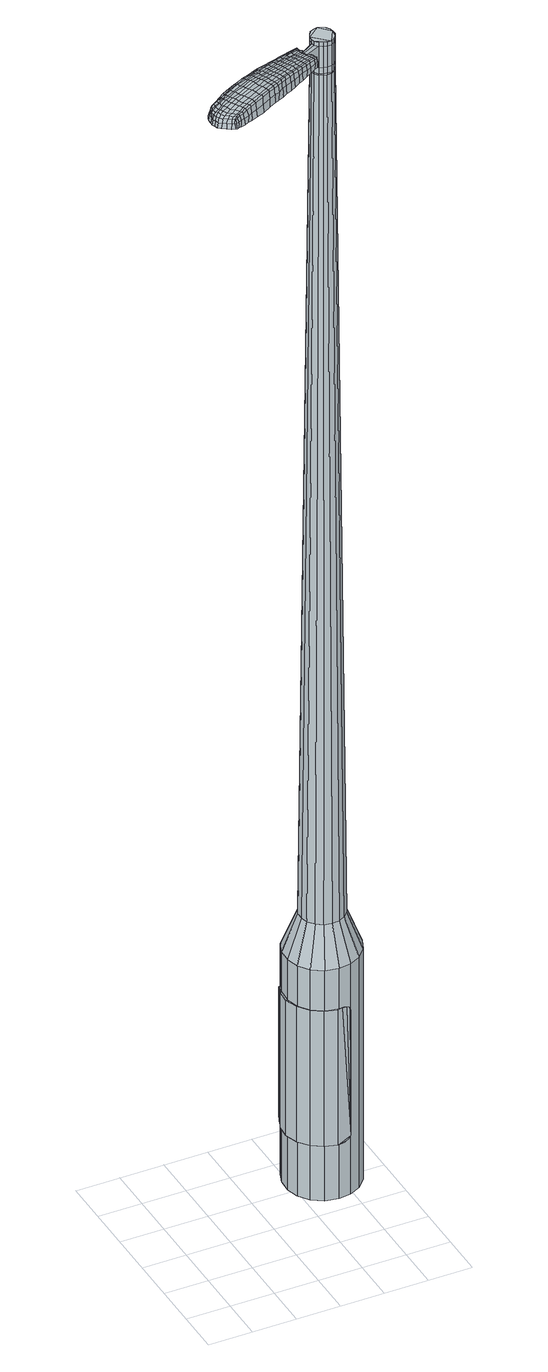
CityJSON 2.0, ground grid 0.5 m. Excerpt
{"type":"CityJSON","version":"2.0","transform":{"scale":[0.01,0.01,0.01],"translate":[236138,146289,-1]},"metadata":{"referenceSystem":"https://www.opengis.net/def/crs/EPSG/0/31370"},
"CityObjects":{
"object1":{"type":"GenericCityObject","attributes":{"cluster":673,"mean_distance_to_centroid":0.261,"new_centroid_x":236139.86,"new_centroid_y":146290.62,"mean_distance_to_camera":8.35,"H1":3.69,"H2":2.28,"Z_final":113.52,"cluster2":-1,"proj_x":236137.83,"proj_y":146286.64,"id_line":86584,"bearing_l":116.91,"distance":4.47,"orientation":"left","G_obj":206.91},"geometry":[{"type":"MultiSurface","lod":"2","boundaries":[[[0,1,2,3]],[[1,4,5,2]],[[4,6,7,5]],[[6,8,9,7]],[[8,10,11,9]],[[10,12,13,11]],[[12,14,15,13]],[[14,16,17,15]],[[16,18,19,17]],[[18,20,21,19]],[[20,22,23,21]],[[22,24,25,23]],[[24,26,27,25]],[[26,28,29,27]],[[28,30,31,29]],[[30,32,33,31]],[[32,34,35,33]],[[34,0,3,35]],[[36,37,38,39]],[[38,40,41,42]],[[41,43,42]],[[42,44,45,46]],[[45,47,46]],[[46,48,49,50]],[[49,51,50]],[[42,46,50,38]],[[50,52,39,38]],[[53,36,39]],[[2,5,7,35]],[[7,9,11,15]],[[11,13,15]],[[15,17,19,23]],[[19,21,23]],[[23,25,27,31]],[[27,29,31]],[[15,23,31,7]],[[31,33,35,7]],[[3,2,35]],[[1,0,54,55]],[[0,34,56,54]],[[34,32,57,56]],[[32,30,58,57]],[[30,28,59,58]],[[28,26,60,59]],[[26,24,61,60]],[[24,22,62,61]],[[22,20,63,62]],[[20,18,64,63]],[[18,16,65,64]],[[16,14,66,65]],[[14,12,67,66]],[[12,10,68,67]],[[10,8,69,68]],[[8,6,70,69]],[[6,4,71,70]],[[4,1,55,71]],[[55,54,72,73]],[[54,56,74,72]],[[56,57,75,74]],[[57,58,76,75]],[[58,59,77,76]],[[59,60,78,77]],[[60,61,79,78]],[[61,62,80,79]],[[62,63,81,80]],[[63,64,82,81]],[[64,65,83,82]],[[65,66,84,83]],[[66,67,85,84]],[[67,68,86,85]],[[68,69,87,86]],[[69,70,88,87]],[[70,71,89,88]],[[71,55,73,89]],[[72,90,91,92]],[[93,94,90,72]],[[75,95,94,93]],[[76,96,95,75]],[[97,98,96,76]],[[99,100,98,97]],[[79,101,100,99]],[[102,103,101,79]],[[81,104,103,102]],[[105,106,104,81]],[[107,108,106,105]],[[84,109,108,107]],[[110,111,109,84]],[[112,113,111,110]],[[114,115,113,112]],[[88,116,115,114]],[[89,117,116,88]],[[92,91,117,89]],[[118,119,120,121]],[[122,118,121,123]],[[124,122,123,125]],[[126,124,125,127]],[[128,126,127,129]],[[130,128,129,131]],[[132,130,131,133]],[[134,132,133,135]],[[136,134,135,137]],[[138,136,137,139]],[[140,138,139,141]],[[142,140,141,143]],[[144,142,143,145]],[[146,144,145,147]],[[148,146,147,149]],[[150,148,149,151]],[[73,72,92]],[[74,93,72]],[[74,75,93]],[[77,97,76]],[[77,78,99,97]],[[78,79,99]],[[80,102,79]],[[80,81,102]],[[82,105,81]],[[82,83,107,105]],[[83,84,107]],[[85,110,84]],[[85,86,112,110]],[[86,87,114,112]],[[87,88,114]],[[73,92,89]],[[152,91,90]],[[152,117,91]],[[153,115,116]],[[153,154,113,115]],[[154,155,111,113]],[[155,109,111]],[[156,108,109]],[[156,157,106,108]],[[157,104,106]],[[158,103,104]],[[158,101,103]],[[159,100,101]],[[159,160,98,100]],[[160,96,98]],[[161,94,95]],[[161,90,94]],[[39,52,150,162]],[[152,90,163,151]],[[53,39,162,119]],[[90,161,120,163]],[[36,53,119,118]],[[161,95,121,120]],[[37,36,118,122]],[[95,96,123,121]],[[38,37,122,124]],[[96,160,125,123]],[[40,38,124,126]],[[160,159,127,125]],[[41,40,126,128]],[[159,101,129,127]],[[43,41,128,130]],[[101,158,131,129]],[[42,43,130,132]],[[158,104,133,131]],[[44,42,132,134]],[[104,157,135,133]],[[45,44,134,136]],[[157,156,137,135]],[[47,45,136,138]],[[156,109,139,137]],[[46,47,138,140]],[[109,155,141,139]],[[48,46,140,142]],[[155,154,143,141]],[[49,48,142,144]],[[154,153,145,143]],[[51,49,144,146]],[[153,116,147,145]],[[50,51,146,148]],[[116,117,149,147]],[[52,50,148,150]],[[117,152,151,149]],[[150,151,164,165]],[[151,163,166,164]],[[163,120,167,166]],[[120,119,168,167]],[[119,162,169,168]],[[162,150,165,169]],[[170,171,172,173]],[[174,170,173,175]],[[170,174,176,177]],[[171,170,177,178]],[[179,180,181,182]],[[183,179,182,184]],[[179,183,185,186]],[[180,179,186,187]],[[188,189,190,191]],[[192,188,191,193]],[[188,192,194,195]],[[189,188,195,196]],[[197,198,199,200]],[[201,197,200,202]],[[197,201,203,204]],[[198,197,204,205]],[[206,207,208,209]],[[210,206,209,211]],[[206,210,212,213]],[[207,206,213,214]],[[215,216,217,218]],[[219,215,218,220]],[[215,219,221,222]],[[216,215,222,223]],[[224,225,226,227]],[[216,224,227,217]],[[224,216,223,228]],[[225,224,228,229]],[[230,231,232,233]],[[225,230,233,226]],[[230,225,229,234]],[[231,230,234,235]],[[236,174,175,237]],[[231,236,237,232]],[[236,231,235,238]],[[174,236,238,176]],[[239,240,241,242]],[[243,239,242,244]],[[239,243,245,246]],[[240,239,246,247]],[[248,249,250,251]],[[240,248,251,241]],[[248,240,247,252]],[[249,248,252,253]],[[254,255,256,257]],[[249,254,257,250]],[[254,249,253,258]],[[255,254,258,259]],[[260,261,262,263]],[[255,260,263,256]],[[260,255,259,264]],[[261,260,264,265]],[[266,171,178,267]],[[261,266,267,262]],[[266,261,265,268]],[[171,266,268,172]],[[269,270,271,272]],[[273,269,272,274]],[[269,273,275,276]],[[270,269,276,277]],[[278,279,280,281]],[[270,278,281,271]],[[278,270,277,282]],[[279,278,282,283]],[[284,285,286,287]],[[279,284,287,280]],[[284,279,283,288]],[[285,284,288,289]],[[290,183,184,291]],[[285,290,291,286]],[[290,285,289,292]],[[183,290,292,185]],[[293,294,295,296]],[[297,293,296,298]],[[293,297,299,300]],[[294,293,300,301]],[[302,303,304,305]],[[294,302,305,295]],[[302,294,301,306]],[[303,302,306,307]],[[308,309,310,311]],[[303,308,311,304]],[[308,303,307,312]],[[309,308,312,313]],[[314,315,316,317]],[[309,314,317,310]],[[314,309,313,318]],[[315,314,318,319]],[[320,180,187,321]],[[315,320,321,316]],[[320,315,319,322]],[[180,320,322,181]],[[323,209,208,324]],[[325,323,324,326]],[[323,325,327,328]],[[209,323,328,211]],[[329,325,326,330]],[[331,329,330,332]],[[329,331,333,334]],[[325,329,334,327]],[[335,331,332,336]],[[337,335,336,338]],[[335,337,339,340]],[[331,335,340,333]],[[341,337,338,342]],[[343,341,342,344]],[[341,343,345,346]],[[337,341,346,339]],[[347,343,344,348]],[[198,347,348,199]],[[347,198,205,349]],[[343,347,349,345]],[[350,351,196,195]],[[352,350,195,194]],[[350,352,353,354]],[[351,350,354,355]],[[356,357,355,354]],[[358,356,354,353]],[[356,358,359,360]],[[357,356,360,361]],[[362,363,361,360]],[[364,362,360,359]],[[362,364,365,366]],[[363,362,366,367]],[[368,369,367,366]],[[370,368,366,365]],[[368,370,203,201]],[[369,368,201,202]],[[371,372,373,374]],[[273,371,374,275]],[[371,273,274,375]],[[372,371,375,376]],[[377,192,193,378]],[[372,377,378,373]],[[377,372,376,379]],[[192,377,379,194]],[[380,381,382,383]],[[219,380,383,221]],[[380,219,220,384]],[[381,380,384,385]],[[386,387,388,389]],[[381,386,389,382]],[[386,381,385,390]],[[387,386,390,391]],[[392,189,196,393]],[[387,392,393,388]],[[392,387,391,394]],[[189,392,394,190]],[[395,396,397,398]],[[177,395,398,178]],[[395,177,176,399]],[[396,395,399,400]],[[401,402,403,404]],[[396,401,404,397]],[[401,396,400,405]],[[402,401,405,406]],[[407,200,199,408]],[[402,407,408,403]],[[407,402,406,409]],[[200,407,409,202]],[[410,411,412,413]],[[182,410,413,184]],[[410,182,181,414]],[[411,410,414,415]],[[416,204,203,417]],[[411,416,417,412]],[[416,411,415,418]],[[204,416,418,205]],[[419,420,421,422]],[[297,419,422,299]],[[419,297,298,423]],[[420,419,423,424]],[[425,210,211,426]],[[420,425,426,421]],[[425,420,424,427]],[[210,425,427,212]],[[428,429,430,431]],[[243,428,431,245]],[[428,243,244,432]],[[429,428,432,433]],[[434,435,436,437]],[[429,434,437,430]],[[434,429,433,438]],[[435,434,438,439]],[[440,207,214,441]],[[435,440,441,436]],[[440,435,439,442]],[[207,440,442,208]],[[443,444,433,432]],[[242,443,432,244]],[[443,242,241,445]],[[444,443,445,446]],[[447,448,439,438]],[[444,447,438,433]],[[447,444,446,449]],[[448,447,449,450]],[[451,324,208,442]],[[448,451,442,439]],[[451,448,450,452]],[[324,451,452,326]],[[453,454,455,456]],[[300,453,456,301]],[[453,300,299,422]],[[454,453,422,421]],[[457,328,327,458]],[[454,457,458,455]],[[457,454,421,426]],[[328,457,426,211]],[[459,460,446,445]],[[251,459,445,241]],[[459,251,250,461]],[[460,459,461,462]],[[463,464,450,449]],[[460,463,449,446]],[[463,460,462,465]],[[464,463,465,466]],[[467,330,326,452]],[[464,467,452,450]],[[467,464,466,468]],[[330,467,468,332]],[[469,470,471,472]],[[306,469,472,307]],[[469,306,301,456]],[[470,469,456,455]],[[473,334,333,474]],[[470,473,474,471]],[[473,470,455,458]],[[334,473,458,327]],[[475,476,462,461]],[[257,475,461,250]],[[475,257,256,477]],[[476,475,477,478]],[[479,480,466,465]],[[476,479,465,462]],[[479,476,478,481]],[[480,479,481,482]],[[483,336,332,468]],[[480,483,468,466]],[[483,480,482,484]],[[336,483,484,338]],[[485,486,487,488]],[[312,485,488,313]],[[485,312,307,472]],[[486,485,472,471]],[[489,340,339,490]],[[486,489,490,487]],[[489,486,471,474]],[[340,489,474,333]],[[491,492,478,477]],[[263,491,477,256]],[[491,263,262,493]],[[492,491,493,494]],[[495,496,482,481]],[[492,495,481,478]],[[495,492,494,497]],[[496,495,497,498]],[[499,342,338,484]],[[496,499,484,482]],[[499,496,498,500]],[[342,499,500,344]],[[501,502,503,504]],[[318,501,504,319]],[[501,318,313,488]],[[502,501,488,487]],[[505,346,345,506]],[[502,505,506,503]],[[505,502,487,490]],[[346,505,490,339]],[[507,508,494,493]],[[267,507,493,262]],[[507,267,178,398]],[[508,507,398,397]],[[509,510,498,497]],[[508,509,497,494]],[[509,508,397,404]],[[510,509,404,403]],[[511,348,344,500]],[[510,511,500,498]],[[511,510,403,408]],[[348,511,408,199]],[[512,513,415,414]],[[322,512,414,181]],[[512,322,319,504]],[[513,512,504,503]],[[514,349,205,418]],[[513,514,418,415]],[[514,513,503,506]],[[349,514,506,345]],[[515,516,376,375]],[[272,515,375,274]],[[515,272,271,517]],[[516,515,517,518]],[[519,352,194,379]],[[516,519,379,376]],[[519,516,518,520]],[[352,519,520,353]],[[521,522,523,524]],[[222,521,524,223]],[[521,222,221,383]],[[522,521,383,382]],[[525,526,527,528]],[[522,525,528,523]],[[525,522,382,389]],[[526,525,389,388]],[[529,351,355,530]],[[526,529,530,527]],[[529,526,388,393]],[[351,529,393,196]],[[531,532,518,517]],[[281,531,517,271]],[[531,281,280,533]],[[532,531,533,534]],[[535,358,353,520]],[[532,535,520,518]],[[535,532,534,536]],[[358,535,536,359]],[[537,538,539,540]],[[228,537,540,229]],[[537,228,223,524]],[[538,537,524,523]],[[541,542,543,544]],[[538,541,544,539]],[[541,538,523,528]],[[542,541,528,527]],[[545,357,361,546]],[[542,545,546,543]],[[545,542,527,530]],[[357,545,530,355]],[[547,548,534,533]],[[287,547,533,280]],[[547,287,286,549]],[[548,547,549,550]],[[551,364,359,536]],[[548,551,536,534]],[[551,548,550,552]],[[364,551,552,365]],[[553,554,555,556]],[[234,553,556,235]],[[553,234,229,540]],[[554,553,540,539]],[[557,558,559,560]],[[554,557,560,555]],[[557,554,539,544]],[[558,557,544,543]],[[561,363,367,562]],[[558,561,562,559]],[[561,558,543,546]],[[363,561,546,361]],[[563,564,550,549]],[[291,563,549,286]],[[563,291,184,413]],[[564,563,413,412]],[[565,370,365,552]],[[564,565,552,550]],[[565,564,412,417]],[[370,565,417,203]],[[566,567,400,399]],[[238,566,399,176]],[[566,238,235,556]],[[567,566,556,555]],[[568,569,406,405]],[[567,568,405,400]],[[568,567,555,560]],[[569,568,560,559]],[[570,369,202,409]],[[569,570,409,406]],[[570,569,559,562]],[[369,570,562,367]],[[571,572,573,574]],[[574,573,575,576]],[[577,575,573,578]],[[578,573,572,579]],[[580,581,582,583]],[[583,582,584,585]],[[586,584,582,587]],[[587,582,581,588]],[[589,590,591,592]],[[592,591,593,594]],[[595,593,591,596]],[[596,591,590,597]],[[598,599,600,601]],[[601,600,602,603]],[[604,602,600,605]],[[605,600,599,606]],[[607,608,609,610]],[[610,609,611,612]],[[613,611,609,614]],[[614,609,608,615]],[[616,617,618,619]],[[619,618,620,621]],[[622,620,618,623]],[[623,618,617,624]],[[625,626,627,628]],[[628,627,617,616]],[[624,617,627,629]],[[629,627,626,630]],[[631,632,633,634]],[[634,633,626,625]],[[630,626,633,635]],[[635,633,632,636]],[[576,575,637,638]],[[638,637,632,631]],[[636,632,637,639]],[[639,637,575,577]],[[640,641,642,643]],[[643,642,644,645]],[[646,644,642,647]],[[647,642,641,648]],[[649,650,651,652]],[[652,651,641,640]],[[648,641,651,653]],[[653,651,650,654]],[[655,656,657,658]],[[658,657,650,649]],[[654,650,657,659]],[[659,657,656,660]],[[661,662,663,664]],[[664,663,656,655]],[[660,656,663,665]],[[665,663,662,666]],[[579,572,667,668]],[[668,667,662,661]],[[666,662,667,669]],[[669,667,572,571]],[[670,671,672,673]],[[673,672,674,675]],[[676,674,672,677]],[[677,672,671,678]],[[679,680,681,682]],[[682,681,671,670]],[[678,671,681,683]],[[683,681,680,684]],[[685,686,687,688]],[[688,687,680,679]],[[684,680,687,689]],[[689,687,686,690]],[[585,584,691,692]],[[692,691,686,685]],[[690,686,691,693]],[[693,691,584,586]],[[694,695,696,697]],[[697,696,698,699]],[[700,698,696,701]],[[701,696,695,702]],[[703,704,705,706]],[[706,705,695,694]],[[702,695,705,707]],[[707,705,704,708]],[[709,710,711,712]],[[712,711,704,703]],[[708,704,711,713]],[[713,711,710,714]],[[715,716,717,718]],[[718,717,710,709]],[[714,710,717,719]],[[719,717,716,720]],[[588,581,721,722]],[[722,721,716,715]],[[720,716,721,723]],[[723,721,581,580]],[[607,610,724,725]],[[725,724,726,727]],[[728,726,724,729]],[[729,724,610,612]],[[727,726,730,731]],[[731,730,732,733]],[[734,732,730,735]],[[735,730,726,728]],[[733,732,736,737]],[[737,736,738,739]],[[740,738,736,741]],[[741,736,732,734]],[[739,738,742,743]],[[743,742,744,745]],[[746,744,742,747]],[[747,742,738,740]],[[745,744,748,749]],[[749,748,599,598]],[[606,599,748,750]],[[750,748,744,746]],[[597,751,752,596]],[[596,752,753,595]],[[754,753,752,755]],[[755,752,751,756]],[[756,757,758,755]],[[755,758,759,754]],[[760,759,758,761]],[[761,758,757,762]],[[762,763,764,761]],[[761,764,765,760]],[[766,765,764,767]],[[767,764,763,768]],[[768,769,770,767]],[[767,770,771,766]],[[604,771,770,602]],[[602,770,769,603]],[[772,773,774,775]],[[775,774,674,676]],[[675,674,774,776]],[[776,774,773,777]],[[594,593,778,779]],[[779,778,773,772]],[[777,773,778,780]],[[780,778,593,595]],[[781,782,783,784]],[[784,783,620,622]],[[621,620,783,785]],[[785,783,782,786]],[[787,788,789,790]],[[790,789,782,781]],[[786,782,789,791]],[[791,789,788,792]],[[597,590,793,794]],[[794,793,788,787]],[[792,788,793,795]],[[795,793,590,589]],[[796,797,798,799]],[[799,798,578,579]],[[577,578,798,800]],[[800,798,797,801]],[[802,803,804,805]],[[805,804,797,796]],[[801,797,804,806]],[[806,804,803,807]],[[598,601,808,809]],[[809,808,803,802]],[[807,803,808,810]],[[810,808,601,603]],[[811,812,813,814]],[[814,813,583,585]],[[580,583,813,815]],[[815,813,812,816]],[[604,605,817,818]],[[818,817,812,811]],[[816,812,817,819]],[[819,817,605,606]],[[820,821,822,823]],[[823,822,698,700]],[[699,698,822,824]],[[824,822,821,825]],[[612,611,826,827]],[[827,826,821,820]],[[825,821,826,828]],[[828,826,611,613]],[[829,830,831,832]],[[832,831,644,646]],[[645,644,831,833]],[[833,831,830,834]],[[835,836,837,838]],[[838,837,830,829]],[[834,830,837,839]],[[839,837,836,840]],[[615,608,841,842]],[[842,841,836,835]],[[840,836,841,843]],[[843,841,608,607]],[[834,844,845,833]],[[833,845,643,645]],[[640,643,845,846]],[[846,845,844,847]],[[840,848,849,839]],[[839,849,844,834]],[[847,844,849,850]],[[850,849,848,851]],[[607,725,852,843]],[[843,852,848,840]],[[851,848,852,853]],[[853,852,725,727]],[[854,855,856,857]],[[857,856,701,702]],[[700,701,856,823]],[[823,856,855,820]],[[728,729,858,859]],[[859,858,855,854]],[[820,855,858,827]],[[827,858,729,612]],[[847,860,861,846]],[[846,861,652,640]],[[649,652,861,862]],[[862,861,860,863]],[[851,864,865,850]],[[850,865,860,847]],[[863,860,865,866]],[[866,865,864,867]],[[727,731,868,853]],[[853,868,864,851]],[[867,864,868,869]],[[869,868,731,733]],[[870,871,872,873]],[[873,872,707,708]],[[702,707,872,857]],[[857,872,871,854]],[[734,735,874,875]],[[875,874,871,870]],[[854,871,874,859]],[[859,874,735,728]],[[863,876,877,862]],[[862,877,658,649]],[[655,658,877,878]],[[878,877,876,879]],[[867,880,881,866]],[[866,881,876,863]],[[879,876,881,882]],[[882,881,880,883]],[[733,737,884,869]],[[869,884,880,867]],[[883,880,884,885]],[[885,884,737,739]],[[886,887,888,889]],[[889,888,713,714]],[[708,713,888,873]],[[873,888,887,870]],[[740,741,890,891]],[[891,890,887,886]],[[870,887,890,875]],[[875,890,741,734]],[[879,892,893,878]],[[878,893,664,655]],[[661,664,893,894]],[[894,893,892,895]],[[883,896,897,882]],[[882,897,892,879]],[[895,892,897,898]],[[898,897,896,899]],[[739,743,900,885]],[[885,900,896,883]],[[899,896,900,901]],[[901,900,743,745]],[[902,903,904,905]],[[905,904,719,720]],[[714,719,904,889]],[[889,904,903,886]],[[746,747,906,907]],[[907,906,903,902]],[[886,903,906,891]],[[891,906,747,740]],[[895,908,909,894]],[[894,909,668,661]],[[579,668,909,799]],[[799,909,908,796]],[[899,910,911,898]],[[898,911,908,895]],[[796,908,911,805]],[[805,911,910,802]],[[745,749,912,901]],[[901,912,910,899]],[[802,910,912,809]],[[809,912,749,598]],[[816,913,914,815]],[[815,914,723,580]],[[720,723,914,905]],[[905,914,913,902]],[[606,750,915,819]],[[819,915,913,816]],[[902,913,915,907]],[[907,915,750,746]],[[777,916,917,776]],[[776,917,673,675]],[[670,673,917,918]],[[918,917,916,919]],[[595,753,920,780]],[[780,920,916,777]],[[919,916,920,921]],[[921,920,753,754]],[[922,923,924,925]],[[925,924,623,624]],[[622,623,924,784]],[[784,924,923,781]],[[926,927,928,929]],[[929,928,923,922]],[[781,923,928,790]],[[790,928,927,787]],[[756,751,930,931]],[[931,930,927,926]],[[787,927,930,794]],[[794,930,751,597]],[[919,932,933,918]],[[918,933,682,670]],[[679,682,933,934]],[[934,933,932,935]],[[754,759,936,921]],[[921,936,932,919]],[[935,932,936,937]],[[937,936,759,760]],[[938,939,940,941]],[[941,940,629,630]],[[624,629,940,925]],[[925,940,939,922]],[[942,943,944,945]],[[945,944,939,938]],[[922,939,944,929]],[[929,944,943,926]],[[762,757,946,947]],[[947,946,943,942]],[[926,943,946,931]],[[931,946,757,756]],[[935,948,949,934]],[[934,949,688,679]],[[685,688,949,950]],[[950,949,948,951]],[[760,765,952,937]],[[937,952,948,935]],[[951,948,952,953]],[[953,952,765,766]],[[954,955,956,957]],[[957,956,635,636]],[[630,635,956,941]],[[941,956,955,938]],[[958,959,960,961]],[[961,960,955,954]],[[938,955,960,945]],[[945,960,959,942]],[[768,763,962,963]],[[963,962,959,958]],[[942,959,962,947]],[[947,962,763,762]],[[951,964,965,950]],[[950,965,692,685]],[[585,692,965,814]],[[814,965,964,811]],[[766,771,966,953]],[[953,966,964,951]],[[811,964,966,818]],[[818,966,771,604]],[[801,967,968,800]],[[800,968,639,577]],[[636,639,968,957]],[[957,968,967,954]],[[807,969,970,806]],[[806,970,967,801]],[[954,967,970,961]],[[961,970,969,958]],[[603,769,971,810]],[[810,971,969,807]],[[958,969,971,963]],[[963,971,769,768]],[[571,574,173,172]],[[574,576,175,173]],[[586,587,186,185]],[[587,588,187,186]],[[589,592,191,190]],[[592,594,193,191]],[[613,614,213,212]],[[614,615,214,213]],[[616,619,218,217]],[[619,621,220,218]],[[625,628,227,226]],[[628,616,217,227]],[[631,634,233,232]],[[634,625,226,233]],[[576,638,237,175]],[[638,631,232,237]],[[646,647,246,245]],[[647,648,247,246]],[[648,653,252,247]],[[653,654,253,252]],[[654,659,258,253]],[[659,660,259,258]],[[660,665,264,259]],[[665,666,265,264]],[[666,669,268,265]],[[669,571,172,268]],[[676,677,276,275]],[[677,678,277,276]],[[678,683,282,277]],[[683,684,283,282]],[[684,689,288,283]],[[689,690,289,288]],[[690,693,292,289]],[[693,586,185,292]],[[694,697,296,295]],[[697,699,298,296]],[[703,706,305,304]],[[706,694,295,305]],[[709,712,311,310]],[[712,703,304,311]],[[715,718,317,316]],[[718,709,310,317]],[[588,722,321,187]],[[722,715,316,321]],[[772,775,374,373]],[[775,676,275,374]],[[594,779,378,193]],[[779,772,373,378]],[[621,785,384,220]],[[785,786,385,384]],[[786,791,390,385]],[[791,792,391,390]],[[792,795,394,391]],[[795,589,190,394]],[[699,824,423,298]],[[824,825,424,423]],[[825,828,427,424]],[[828,613,212,427]],[[829,832,431,430]],[[832,646,245,431]],[[835,838,437,436]],[[838,829,430,437]],[[615,842,441,214]],[[842,835,436,441]],[[972,973,974,975]],[[976,977,975,974]],[[978,979,980,981]],[[982,983,984,985]],[[973,986,987,974]],[[988,976,974,987]],[[989,978,981,990]],[[991,992,983,982]],[[986,993,994,987]],[[994,995,988,987]],[[996,989,990,997]],[[998,992,991,999]],[[993,1000,1001,994]],[[1001,1002,995,994]],[[1003,996,997,1004]],[[1005,998,999,1006]],[[1007,1008,1009,1010]],[[1011,1012,1008,1007]],[[1011,1013,1014,1012]],[[1013,1015,1016,1014]],[[1017,1018,1019,1020]],[[1021,1022,1018,1017]],[[1023,1024,1022,1021]],[[1025,1026,1024,1023]],[[1020,1009,1008,1017]],[[1017,1008,1012,1021]],[[1012,1014,1023,1021]],[[1014,1016,1025,1023]],[[981,980,977,976]],[[990,981,976,988]],[[995,997,990,988]],[[1002,1004,997,995]],[[982,985,979,978]],[[991,982,978,989]],[[999,991,989,996]],[[1006,999,996,1003]],[[983,1007,1010,984]],[[992,1011,1007,983]],[[1013,1011,992,998]],[[1015,1013,998,1005]],[[1027,1028,1029,1030]],[[1029,1031,1032,1033]],[[1029,1033,1034,1035]],[[1029,1035,1030]],[[1036,1027,1030,1037]],[[1038,1037,1030,1039]],[[1040,1039,1030]],[[1041,1029,1028,1042]],[[1043,1041,1042,1044]],[[1045,1043,1044,1046]],[[1047,1045,1046,1048]],[[1049,1047,1048,1050]],[[1050,1051,1052,1053]],[[1050,1053,1054,1055]],[[1050,1055,1056,1057]],[[1056,1058,1059,1060]],[[1056,1060,1061,1062]],[[1056,1062,1057]],[[1050,1057,1049]],[[1063,1064,1028,1027]],[[1065,1066,1031,1029]],[[1067,1068,1040,1030]],[[1064,1069,1042,1028]],[[1070,1065,1029,1041]],[[1069,1071,1044,1042]],[[1072,1070,1041,1043]],[[1071,1073,1046,1044]],[[1074,1072,1043,1045]],[[1073,1075,1048,1046]],[[1076,1074,1045,1047]],[[1075,1077,1050,1048]],[[1078,1076,1047,1049]],[[1077,1079,1051,1050]],[[1080,1081,1058,1056]],[[1082,1078,1049,1057]],[[1052,1051,1079,1083]],[[1053,1052,1083,1084]],[[1054,1053,1084,1085]],[[1055,1054,1085,1086]],[[1056,1055,1086,1080]],[[1087,1063,1027,1036]],[[1088,1087,1036,1037]],[[1089,1088,1037,1038]],[[1090,1089,1038,1039]],[[1068,1090,1039,1040]],[[1032,1031,1066,1091]],[[1059,1058,1081,1092]],[[1033,1032,1091,1093]],[[1034,1033,1093,1094]],[[1035,1034,1094,1095]],[[1030,1035,1095,1067]],[[1060,1059,1092,1096]],[[1061,1060,1096,1097]],[[1062,1061,1097,1098]],[[1057,1062,1098,1082]]]}]}
},
"vertices":[
[147,141,384],[143,155,384],[143,155,96],[147,141,96],[144,170,384],[144,170,96],[149,183,384],[149,183,96],[159,194,384],[159,194,96],[173,201,384],[173,201,96],[187,202,384],[187,202,96],[201,199,384],[201,199,96],[214,191,384],[214,191,96],[223,179,384],[223,179,96],[227,165,384],[227,165,96],[226,151,384],[226,151,96],[220,137,384],[220,137,96],[210,126,384],[210,126,96],[197,120,384],[197,120,96],[183,118,384],[183,118,96],[168,121,384],[168,121,96],[156,129,384],[156,129,96],[180,148,1524],[184,147,1524],[189,147,1524],[173,154,1524],[193,149,1524],[196,153,1524],[198,162,1524],[198,157,1524],[197,166,1524],[194,170,1524],[186,174,1524],[190,172,1524],[181,173,1524],[177,171,1524],[172,163,1524],[174,167,1524],[172,158,1524],[176,150,1524],[162,149,429],[160,157,429],[168,142,429],[175,137,429],[184,135,429],[192,136,429],[200,140,429],[206,146,429],[209,154,429],[210,163,429],[207,171,429],[202,178,429],[195,183,429],[186,185,429],[178,184,429],[170,180,429],[164,174,429],[160,166,429],[173,154,1483],[172,158,1483],[176,150,1483],[180,148,1483],[184,147,1483],[189,147,1483],[193,149,1483],[196,153,1483],[198,157,1483],[198,162,1483],[197,166,1483],[194,170,1483],[190,172,1483],[186,174,1483],[181,173,1483],[177,171,1483],[174,167,1483],[172,163,1483],[173,154,1485],[172,159,1485],[172,159,1483],[176,151,1483],[176,151,1485],[180,148,1485],[184,147,1485],[189,148,1483],[189,148,1485],[193,150,1483],[193,150,1485],[196,153,1485],[197,157,1483],[197,157,1485],[198,162,1485],[196,166,1483],[196,166,1485],[194,169,1483],[194,169,1485],[190,172,1485],[186,173,1483],[186,173,1485],[181,172,1483],[181,172,1485],[177,170,1483],[177,170,1485],[174,167,1485],[172,163,1485],[180,148,1519],[176,150,1519],[176,150,1493],[180,148,1493],[184,147,1519],[184,147,1493],[189,147,1519],[189,147,1493],[193,149,1519],[193,149,1493],[196,153,1519],[196,153,1493],[198,157,1519],[198,157,1493],[198,162,1519],[198,162,1493],[197,166,1519],[197,166,1493],[194,170,1519],[194,170,1493],[190,172,1519],[190,172,1493],[186,174,1519],[186,174,1493],[181,173,1519],[181,173,1493],[177,171,1519],[177,171,1493],[174,167,1519],[174,167,1493],[172,163,1519],[172,163,1493],[172,158,1519],[172,158,1493],[172,158,1485],[177,171,1485],[181,173,1485],[186,174,1485],[194,170,1485],[197,166,1485],[198,157,1485],[193,149,1485],[189,147,1485],[176,150,1485],[173,154,1519],[173,154,1493],[155,148,1513],[155,148,1518],[156,146,1513],[158,143,1513],[158,143,1518],[156,146,1518],[81,129,1519],[88,132,1518],[86,133,1509],[79,130,1510],[74,126,1519],[72,127,1510],[75,125,1526],[83,129,1525],[89,131,1525],[99,95,1519],[105,98,1518],[105,100,1525],[99,97,1525],[91,91,1519],[91,93,1526],[90,89,1510],[98,93,1510],[104,97,1509],[25,77,1519],[24,81,1519],[23,80,1513],[24,77,1513],[28,74,1519],[27,74,1513],[29,75,1524],[27,78,1524],[25,81,1524],[91,111,1530],[98,114,1529],[96,117,1529],[90,114,1530],[83,107,1531],[82,110,1531],[85,103,1530],[93,108,1530],[99,111,1529],[163,148,1512],[162,150,1512],[161,150,1517],[162,147,1517],[164,145,1512],[163,145,1517],[164,144,1506],[162,147,1506],[161,150,1506],[29,101,1519],[32,103,1519],[30,104,1512],[28,102,1512],[27,100,1518],[26,101,1512],[28,99,1522],[30,100,1523],[33,102,1524],[36,106,1519],[41,109,1519],[39,110,1512],[34,107,1512],[37,105,1524],[42,108,1525],[46,112,1519],[53,116,1519],[51,116,1511],[44,113,1511],[47,111,1526],[54,115,1526],[63,121,1519],[61,121,1510],[64,120,1526],[149,159,1513],[142,156,1513],[143,155,1518],[150,158,1517],[154,161,1512],[154,160,1516],[153,161,1506],[148,160,1507],[141,157,1507],[135,153,1514],[128,150,1515],[130,149,1520],[136,152,1519],[134,154,1507],[127,151,1507],[121,147,1515],[115,144,1516],[116,143,1522],[123,146,1521],[120,148,1508],[113,145,1508],[108,141,1517],[101,138,1517],[103,137,1524],[109,140,1523],[106,142,1508],[99,139,1509],[94,135,1518],[96,134,1524],[93,136,1509],[45,69,1519],[48,70,1519],[47,72,1524],[44,70,1523],[42,69,1518],[42,70,1522],[42,67,1512],[44,68,1512],[47,69,1512],[52,72,1519],[58,74,1519],[57,76,1525],[52,73,1524],[52,70,1512],[57,73,1512],[63,77,1519],[70,80,1519],[70,82,1526],[63,78,1526],[63,75,1511],[70,78,1511],[80,85,1519],[81,87,1526],[80,83,1510],[163,132,1513],[156,128,1513],[156,127,1507],[162,131,1507],[167,135,1512],[167,134,1506],[166,135,1516],[163,133,1517],[156,130,1518],[150,124,1514],[143,121,1515],[143,119,1507],[149,123,1507],[150,126,1519],[143,122,1520],[137,117,1515],[130,113,1516],[130,111,1508],[136,115,1508],[137,118,1521],[130,115,1522],[124,109,1517],[117,106,1517],[117,104,1509],[123,107,1508],[124,111,1523],[117,107,1524],[111,102,1518],[111,100,1509],[111,104,1524],[157,145,1519],[156,147,1519],[151,141,1520],[149,144,1520],[152,139,1520],[158,142,1519],[144,138,1522],[143,140,1522],[137,135,1523],[136,137,1523],[139,132,1523],[145,135,1521],[131,131,1524],[129,134,1524],[124,128,1525],[123,130,1525],[125,125,1525],[132,128,1524],[117,124,1526],[116,127,1526],[111,121,1527],[109,124,1527],[112,118,1527],[119,121,1526],[104,118,1528],[103,121,1528],[106,115,1528],[29,79,1527],[28,83,1527],[32,76,1526],[36,78,1527],[33,81,1528],[32,85,1528],[39,84,1529],[37,88,1529],[41,81,1528],[48,84,1530],[46,88,1530],[44,91,1530],[52,91,1531],[50,94,1531],[54,88,1530],[62,92,1531],[60,95,1531],[59,98,1531],[72,101,1531],[70,104,1531],[74,98,1531],[40,69,1518],[37,69,1519],[36,68,1513],[40,67,1513],[41,70,1523],[38,71,1523],[32,72,1519],[32,71,1513],[34,72,1524],[26,98,1518],[25,95,1518],[26,96,1523],[27,98,1523],[25,99,1513],[23,96,1513],[23,92,1519],[23,88,1519],[24,89,1524],[25,92,1523],[22,92,1513],[22,88,1513],[23,84,1519],[24,85,1524],[22,84,1513],[84,127,1528],[85,125,1528],[91,128,1528],[90,130,1527],[76,124,1528],[77,122,1529],[86,123,1529],[87,120,1530],[94,123,1529],[92,126,1528],[78,119,1529],[79,116,1530],[88,117,1530],[95,120,1529],[80,113,1531],[98,98,1528],[97,100,1529],[89,96,1529],[91,94,1528],[104,102,1527],[103,104,1528],[95,104,1529],[87,100,1530],[101,107,1528],[168,137,1512],[168,139,1512],[166,139,1517],[167,137,1517],[168,136,1506],[167,138,1506],[166,142,1512],[165,142,1517],[166,141,1506],[156,161,1512],[157,159,1512],[156,160,1506],[155,161,1506],[156,160,1517],[156,158,1517],[158,157,1512],[159,155,1512],[159,155,1506],[157,157,1506],[157,156,1517],[159,154,1517],[161,153,1512],[160,152,1506],[160,152,1517],[151,157,1519],[152,156,1519],[144,154,1520],[145,153,1520],[153,154,1519],[154,152,1519],[146,151,1520],[147,148,1520],[155,149,1519],[148,146,1520],[162,134,1519],[161,136,1519],[155,133,1520],[156,131,1520],[160,139,1519],[153,136,1520],[137,151,1521],[138,150,1521],[130,148,1522],[131,147,1522],[139,148,1521],[140,145,1521],[132,144,1522],[134,142,1523],[141,143,1522],[135,140,1523],[149,127,1521],[148,129,1521],[142,125,1522],[143,123,1522],[147,132,1521],[140,128,1522],[124,145,1523],[124,144,1523],[117,142,1524],[118,141,1524],[126,141,1523],[127,139,1524],[119,138,1525],[120,136,1525],[128,136,1524],[121,133,1525],[136,120,1523],[135,122,1523],[129,118,1524],[130,116,1524],[134,125,1524],[127,121,1525],[110,139,1525],[111,137,1525],[103,136,1526],[104,134,1526],[112,135,1526],[113,132,1526],[105,132,1527],[107,129,1527],[115,130,1526],[108,127,1527],[123,113,1525],[122,115,1525],[116,111,1526],[117,109,1526],[121,118,1526],[114,114,1527],[97,133,1527],[98,131,1527],[99,129,1527],[100,126,1528],[102,123,1528],[111,105,1527],[110,107,1527],[108,111,1528],[43,71,1525],[40,72,1525],[46,72,1526],[44,73,1526],[36,74,1526],[40,75,1527],[29,99,1525],[28,97,1525],[31,99,1526],[32,101,1525],[27,94,1525],[26,90,1526],[30,92,1527],[31,96,1526],[27,86,1526],[31,88,1527],[51,74,1526],[49,75,1527],[56,77,1527],[54,78,1528],[45,78,1528],[51,81,1529],[37,103,1526],[36,101,1527],[42,104,1528],[42,106,1527],[36,98,1527],[36,95,1528],[42,98,1529],[42,101,1528],[36,91,1528],[43,95,1530],[62,79,1528],[60,81,1529],[69,83,1528],[68,85,1529],[57,84,1529],[65,88,1530],[47,109,1528],[47,107,1528],[55,111,1529],[55,113,1528],[48,105,1529],[48,101,1530],[56,105,1530],[55,108,1530],[49,98,1530],[57,102,1531],[80,88,1529],[78,90,1529],[76,94,1530],[65,118,1528],[66,116,1529],[66,114,1530],[67,111,1530],[69,107,1531],[87,131,1509],[89,131,1518],[82,128,1518],[80,128,1509],[74,124,1519],[72,125,1510],[76,123,1525],[84,127,1525],[90,130,1525],[104,102,1525],[104,100,1518],[98,97,1518],[98,98,1525],[90,93,1519],[90,94,1525],[89,91,1510],[97,95,1509],[103,98,1509],[25,81,1513],[26,82,1519],[27,79,1519],[26,78,1513],[30,76,1519],[29,75,1513],[31,77,1524],[28,79,1524],[27,82,1524],[96,117,1528],[97,114,1528],[91,111,1529],[89,114,1529],[83,107,1529],[81,110,1529],[85,104,1529],[92,108,1529],[99,111,1528],[159,149,1516],[160,149,1512],[161,147,1512],[160,146,1516],[162,144,1512],[161,144,1516],[162,143,1506],[160,146,1506],[159,149,1506],[32,102,1512],[33,102,1519],[30,100,1518],[29,101,1512],[29,99,1518],[28,99,1512],[30,98,1522],[31,99,1523],[34,101,1523],[40,108,1512],[42,107,1519],[37,104,1519],[35,105,1512],[38,103,1524],[43,106,1525],[52,114,1511],[54,114,1519],[47,110,1519],[45,111,1511],[48,109,1525],[55,113,1526],[64,119,1519],[62,120,1510],[65,118,1526],[144,154,1518],[143,154,1513],[150,157,1513],[151,157,1517],[154,159,1512],[154,158,1515],[153,159,1506],[148,158,1506],[141,155,1507],[130,147,1520],[129,148,1514],[136,151,1514],[137,151,1519],[134,152,1507],[127,149,1507],[117,141,1522],[115,142,1516],[122,145,1515],[123,144,1521],[120,146,1508],[114,143,1508],[103,136,1523],[102,136,1517],[108,139,1516],[110,138,1522],[107,140,1508],[100,137,1508],[95,133,1517],[97,133,1524],[93,134,1509],[47,73,1523],[47,72,1519],[44,71,1518],[44,72,1523],[42,71,1518],[42,72,1522],[42,69,1512],[44,70,1512],[47,71,1512],[57,78,1525],[57,76,1519],[52,74,1519],[51,75,1524],[51,72,1512],[56,74,1512],[69,83,1526],[69,82,1519],[62,78,1519],[62,80,1525],[62,77,1511],[69,80,1511],[80,87,1519],[80,89,1526],[79,85,1510],[155,128,1507],[155,130,1513],[161,134,1513],[161,132,1506],[166,136,1512],[165,135,1506],[165,137,1515],[161,135,1517],[155,131,1518],[142,121,1507],[142,122,1514],[148,126,1514],[148,124,1507],[149,127,1519],[142,124,1520],[129,113,1508],[129,115,1516],[135,118,1515],[135,117,1508],[136,120,1521],[129,116,1522],[116,105,1508],[116,107,1517],[123,111,1516],[122,109,1508],[123,113,1522],[116,109,1523],[110,104,1517],[110,102,1509],[110,105,1524],[156,144,1518],[155,147,1518],[150,141,1519],[149,143,1519],[151,139,1519],[158,142,1518],[143,138,1520],[142,140,1520],[137,134,1521],[136,137,1521],[138,132,1521],[145,135,1520],[130,131,1523],[129,133,1523],[123,128,1524],[122,130,1524],[125,125,1524],[131,128,1523],[117,124,1525],[116,127,1525],[110,121,1526],[109,124,1526],[112,118,1526],[118,121,1525],[104,118,1527],[102,120,1527],[105,115,1527],[29,83,1526],[30,80,1526],[33,78,1525],[36,79,1526],[34,82,1526],[32,85,1526],[38,88,1528],[40,85,1528],[42,82,1527],[48,85,1528],[46,88,1529],[44,91,1529],[51,94,1530],[52,91,1530],[54,88,1529],[62,92,1530],[60,95,1530],[59,98,1530],[70,104,1530],[72,101,1530],[73,98,1530],[37,70,1513],[38,71,1518],[40,71,1518],[40,69,1512],[41,72,1523],[39,72,1523],[34,73,1519],[33,72,1513],[35,74,1523],[28,95,1523],[27,95,1518],[28,97,1518],[29,97,1523],[26,98,1512],[25,95,1512],[26,89,1523],[25,88,1519],[25,92,1519],[27,92,1523],[24,92,1513],[24,88,1513],[25,85,1519],[26,85,1524],[24,85,1513],[91,128,1527],[85,125,1527],[84,126,1527],[91,129,1526],[76,122,1527],[77,121,1528],[93,123,1528],[87,119,1528],[86,122,1528],[92,125,1527],[78,118,1528],[79,116,1529],[88,117,1529],[95,120,1528],[80,113,1529],[89,97,1528],[97,101,1527],[97,99,1527],[90,95,1527],[104,103,1526],[103,104,1527],[95,104,1528],[87,100,1528],[101,107,1527],[164,138,1516],[166,138,1512],[166,137,1512],[165,137,1516],[166,136,1506],[165,137,1506],[164,141,1512],[163,141,1516],[164,140,1506],[154,159,1506],[155,158,1512],[155,159,1512],[154,160,1506],[155,158,1516],[155,157,1516],[156,154,1506],[157,154,1512],[156,156,1512],[155,156,1506],[156,155,1516],[157,153,1516],[159,151,1512],[158,151,1506],[158,151,1516],[151,155,1518],[151,156,1518],[144,153,1519],[144,152,1519],[153,151,1518],[152,153,1518],[145,150,1519],[147,148,1519],[154,149,1518],[148,146,1519],[154,132,1519],[161,136,1518],[161,135,1518],[155,132,1519],[159,139,1518],[153,135,1519],[138,149,1520],[137,150,1520],[130,147,1521],[131,146,1521],[140,145,1520],[139,147,1520],[132,144,1521],[133,142,1521],[141,142,1520],[134,139,1521],[141,125,1521],[148,129,1520],[148,128,1520],[142,124,1521],[146,132,1520],[140,128,1521],[124,143,1522],[124,144,1522],[117,141,1523],[117,140,1523],[126,138,1522],[125,141,1522],[118,138,1523],[120,135,1524],[128,136,1523],[121,133,1524],[128,118,1523],[135,122,1522],[135,121,1522],[129,117,1523],[133,125,1522],[127,121,1523],[111,137,1524],[110,138,1524],[104,135,1525],[104,134,1525],[113,132,1525],[112,135,1524],[105,131,1525],[106,129,1526],[114,129,1525],[108,126,1526],[115,111,1525],[122,115,1524],[122,113,1524],[116,110,1525],[120,118,1524],[114,114,1525],[97,131,1526],[97,132,1526],[100,126,1527],[99,128,1526],[101,123,1527],[109,108,1526],[110,106,1526],[107,111,1526],[41,73,1524],[43,73,1524],[46,74,1525],[44,74,1525],[37,75,1525],[40,76,1525],[33,98,1525],[30,96,1524],[31,98,1524],[34,100,1525],[31,92,1526],[28,90,1525],[29,93,1524],[32,95,1525],[28,86,1525],[32,88,1526],[49,76,1526],[51,76,1526],[56,78,1526],[54,79,1527],[45,79,1526],[51,82,1527],[42,104,1527],[37,101,1526],[38,102,1526],[43,105,1526],[43,98,1528],[37,95,1527],[37,98,1526],[42,101,1527],[37,91,1527],[43,94,1528],[60,82,1527],[62,81,1527],[69,84,1527],[68,85,1528],[57,85,1528],[65,88,1529],[55,111,1528],[48,107,1527],[48,108,1527],[55,112,1527],[56,105,1529],[49,101,1529],[48,104,1528],[56,108,1528],[50,98,1529],[57,102,1530],[78,91,1528],[79,90,1528],[76,94,1529],[66,116,1528],[66,117,1528],[68,110,1529],[67,113,1529],[69,107,1530],[154,160,1508],[157,154,1508],[127,140,1509],[124,147,1509],[108,131,1510],[104,139,1510],[72,114,1512],[68,122,1512],[84,130,1511],[88,122,1511],[56,105,1513],[44,99,1514],[40,107,1514],[52,114,1513],[160,148,1508],[131,133,1509],[111,123,1510],[76,105,1512],[92,113,1511],[60,97,1513],[48,91,1514],[163,142,1508],[134,126,1509],[115,116,1510],[80,97,1512],[96,105,1511],[52,83,1514],[64,89,1513],[166,136,1508],[138,119,1509],[119,108,1510],[85,89,1512],[101,97,1511],[56,75,1514],[68,80,1513],[32,92,1514],[29,89,1514],[25,95,1514],[28,100,1514],[36,85,1514],[32,83,1514],[40,77,1514],[35,76,1514],[44,70,1514],[38,70,1514],[26,85,1515],[24,80,1515],[24,81,1515],[24,88,1515],[28,81,1515],[25,79,1515],[30,77,1515],[25,78,1515],[32,73,1515],[26,77,1515],[186,117,334],[181,116,334],[181,116,165],[196,118,171],[186,117,165],[189,117,165],[192,118,166],[194,118,167],[195,118,169],[189,117,334],[192,118,333],[194,118,332],[195,118,331],[196,118,328],[167,120,165],[167,120,334],[155,128,165],[155,128,334],[146,140,165],[146,140,334],[141,155,165],[141,155,334],[142,170,165],[142,170,334],[144,174,334],[145,177,334],[146,180,333],[147,182,332],[147,183,331],[147,183,328],[144,174,165],[147,183,171],[147,183,169],[147,182,167],[146,180,166],[145,177,165],[185,120,334],[181,119,334],[181,119,165],[185,120,165],[195,121,171],[195,121,328],[168,123,334],[168,123,165],[157,131,334],[157,131,165],[148,142,334],[148,142,165],[144,155,334],[144,155,165],[145,169,334],[145,169,165],[146,173,334],[150,182,328],[150,182,171],[146,173,165],[148,176,334],[149,179,333],[149,181,332],[150,182,331],[189,120,334],[192,121,333],[194,121,332],[195,121,331],[189,120,165],[150,182,169],[192,121,166],[194,121,167],[195,121,169],[149,181,167],[149,179,166],[148,176,165]
]}
